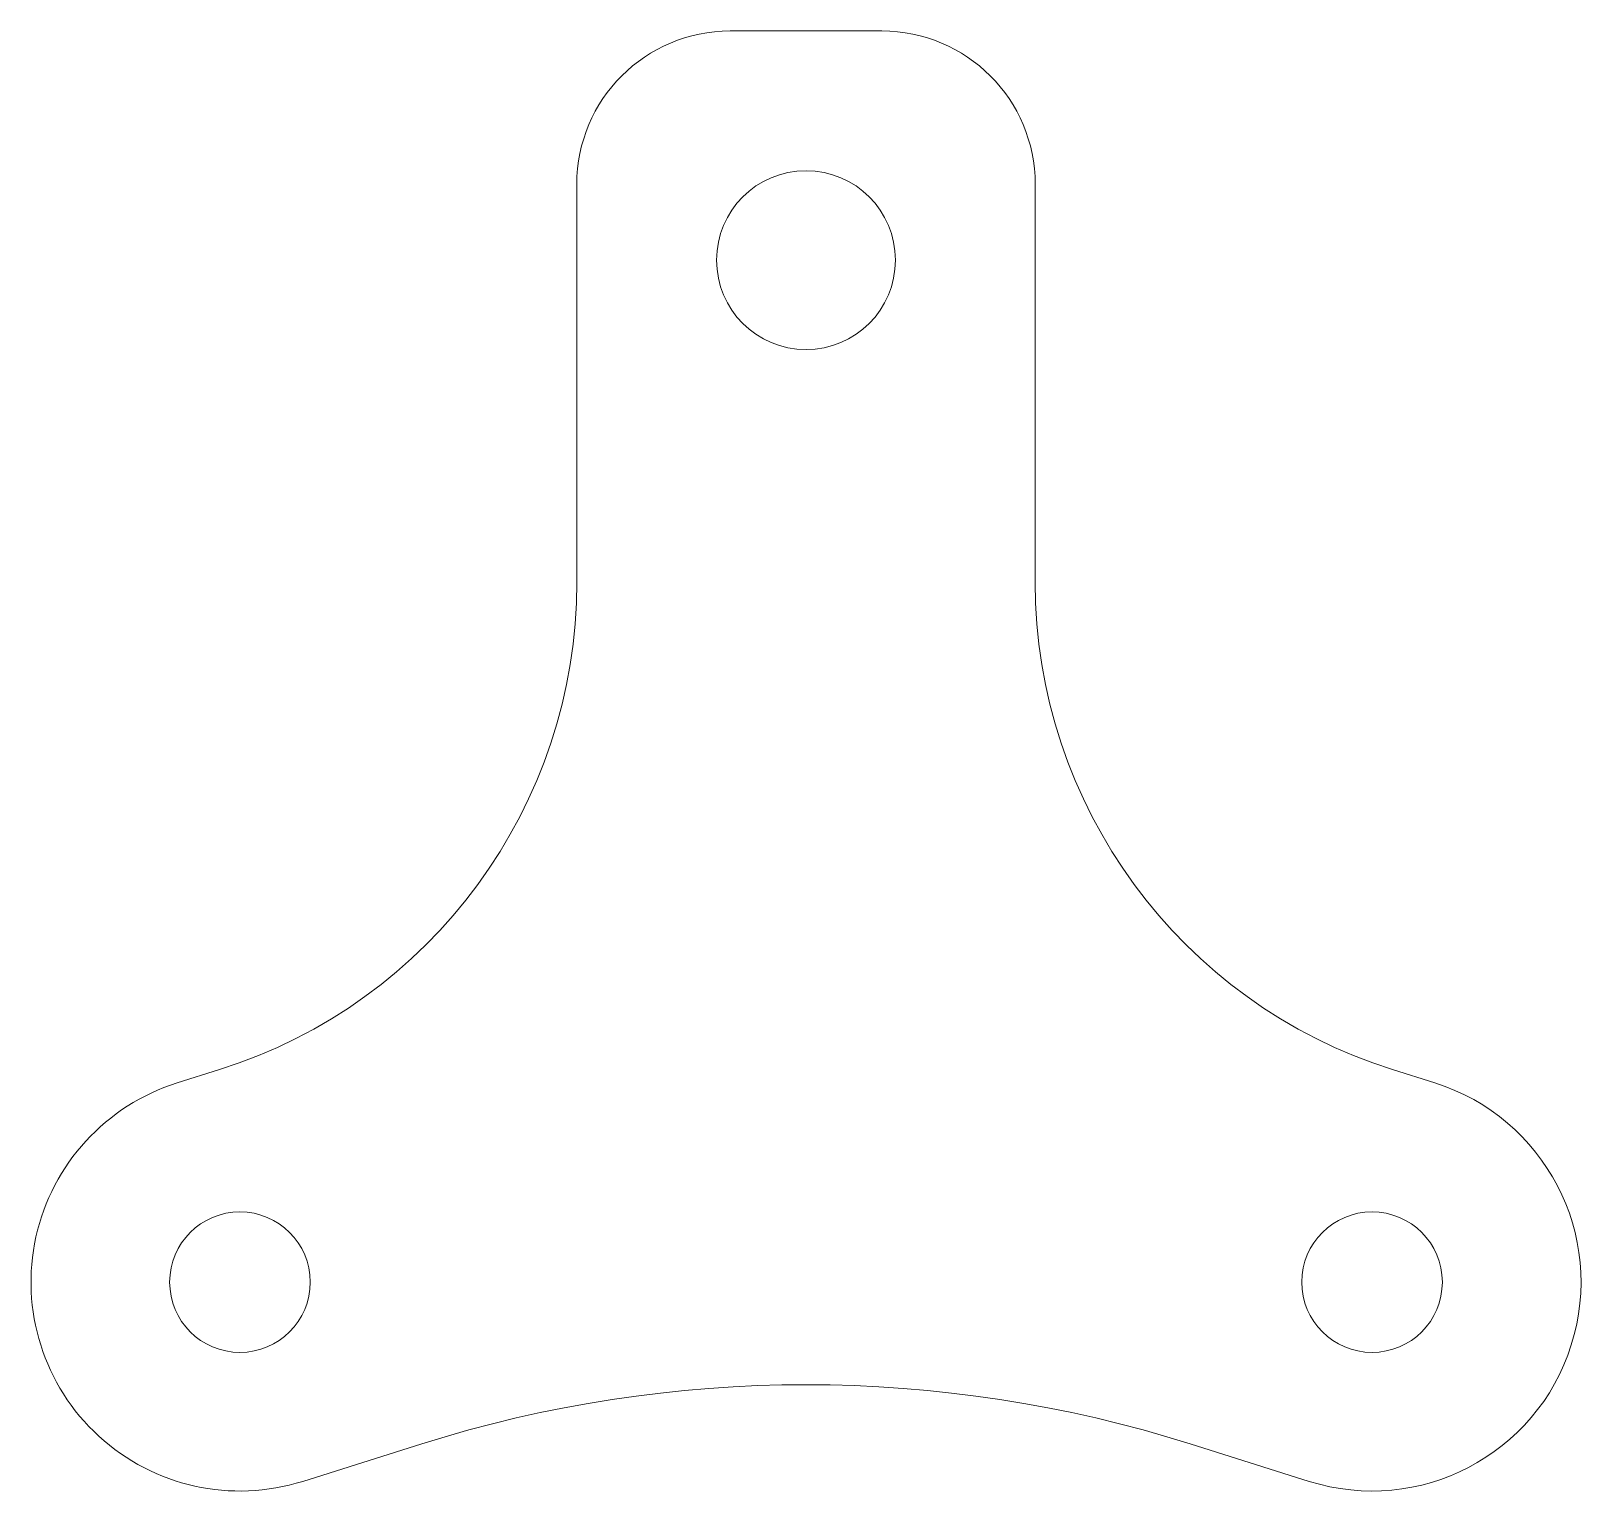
# Model space of a CAD drawing. Header units: millimetres. Extents: x -30.3 to 30.3, y -8.2 to 49.
import ezdxf

# ---------------------------------------------------------------- set-up
doc = ezdxf.new("R2010")
doc.units = ezdxf.units.MM
doc.layers.add('1', color=7, linetype='Continuous', true_color=0xffffff)

msp = doc.modelspace()

# ---------------------------------------------------------------- linework, layer by layer
at = {"layer": '1', "color": 252, "linetype": 'Continuous', "lineweight": 18}
for p, q in [((2.96875, 48.96875), (-2.96875, 48.96875)), ((-8.96875, 42.96875), (-8.96875, 27.392364)), ((8.96875, 27.392364), (8.96875, 42.96875)), ((-22.954634, 8.318025), (-24.60827, 7.796636)), ((24.60827, 7.796636), (22.954634, 8.318025)), ((-19.69173, -7.796636), (-15.03529, -6.328466)), ((15.03529, -6.328466), (19.69173, -7.796636))]:
    msp.add_line(p, q, dxfattribs=at)
for centre, radius in [((0, 40), 3.5), ((-22.15, 0), 2.75), ((22.15, 0), 2.75)]:
    msp.add_circle(centre, radius, dxfattribs=at)
for centre, radius, start, end in [((-2.96875, 42.96875), 6, 90, 180), ((2.96875, 42.96875), 6, 0, 90), ((-28.96875, 27.392364), 20, 287.5, 0), ((28.96875, 27.392364), 20, 180, 252.5), ((-22.15, 0), 8.175, 107.5, 287.5), ((22.15, 0), 8.175, 252.5, 72.5), ((0, -54.014314), 50, 72.5, 107.5)]:
    msp.add_arc(centre, radius, start, end, dxfattribs=at)

doc.saveas('drawing.dxf')
